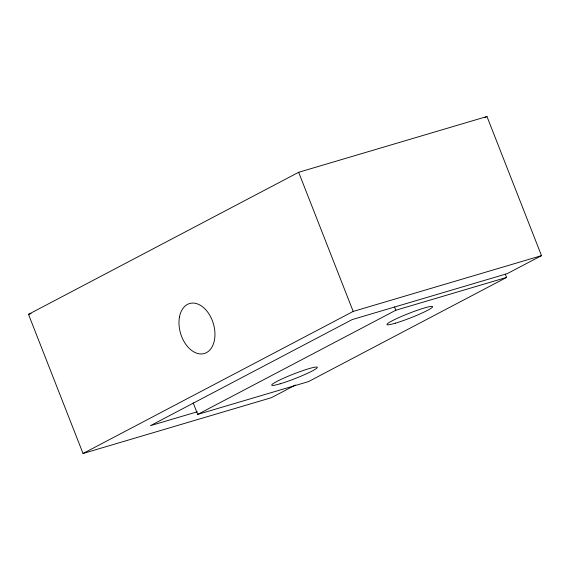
<?xml version="1.0" encoding="UTF-8"?>
<svg xmlns="http://www.w3.org/2000/svg" width="570" height="570" viewBox="0 0 570 570"><rect width="100%" height="100%" fill="white"/><g stroke="black" fill="none" stroke-linecap="round" stroke-linejoin="round"><path stroke-width="0.85" d="M295.445 385.035L271.341 397.71L83.028 453.492L28.5 314.355L298.659 172.29L486.972 116.508L541.5 255.645L507.279 273.636L352.196 319.578L150.48 425.655L197.341 411.768M484.614 117.748L486.972 116.508M83.028 453.492L353.186 311.427L541.5 255.645M193.173 402.862L197.697 414.418L395.822 310.237L506.595 277.426L505.298 274.12M506.595 277.426L308.47 381.608L197.697 414.418M28.5 314.355L31.058 313.6M394.526 306.938L395.822 310.237M298.659 172.29L353.186 311.427M179.45 317.134A26.049 17.107 73.5 0 0 202.136 353.906A26.049 17.107 73.5 0 0 209.304 314.483A26.049 17.107 73.5 0 0 179.45 317.134M280.105 383.809A24.517 2.394 -21.4 0 0 317.062 367.892A24.517 2.394 -21.4 0 0 286.368 376.991A24.517 2.394 -21.4 0 0 280.105 383.809M395.373 323.19A24.517 2.394 -21.4 0 0 432.331 307.28A24.517 2.394 -21.4 0 0 401.636 316.371A24.517 2.394 -21.4 0 0 395.373 323.19"/></g></svg>
